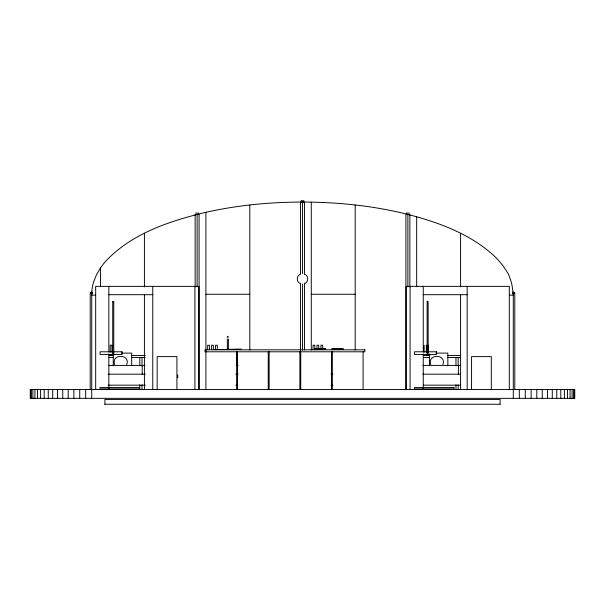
<?xml version="1.0" encoding="UTF-8"?>
<svg xmlns="http://www.w3.org/2000/svg" width="605" height="605" viewBox="0 0 605 605"><rect width="100%" height="100%" fill="white"/><g stroke="black" fill="none" stroke-linecap="round" stroke-linejoin="round"><path stroke-width="0.91" d="M228.38 349.153L228.38 338.944M91.741 293.41L91.726 398.34M91.778 292.517L91.915 290.718A66.429 66.429 0 0 1 92.187 288.282L92.504 286.195A13.378 13.378 0 0 1 92.701 285.333L93.306 283.019A29.116 29.116 0 0 1 93.715 281.612L96.528 274.693L100.506 267.924A70.483 70.483 0 0 1 105.656 261.299C131.187 233.969 168.167 221.581 203.56 212.847C235.829 205.39 268.998 202.123 302.092 202.055M177.741 377.807L177.741 374.956M126.793 364.505C130.544 353.645 110.874 353.645 114.625 364.505M442.951 364.505C446.702 353.645 427.032 353.645 430.783 364.505M299.573 274.519C296.488 276.402 296.488 281.401 299.573 283.276M305.427 283.276C308.512 281.401 308.512 276.402 305.427 274.519M300.98 200.739L304.02 200.739M195.589 213.089L198.637 213.089M406.363 213.089L409.411 213.089M91.09 292.949L90.206 292.949L90.19 389.552M513.91 292.949L514.794 292.949L514.81 389.552M205.897 294.264L249.804 294.264M311.28 294.264L355.195 294.264M108.855 294.703L152.762 294.703M423.258 294.703L467.166 294.703M91.726 295.142L95.681 295.142M509.319 295.142L513.274 295.142M112.764 301.729L113.725 301.729M427.168 301.729L428.128 301.729L428.174 354.424M314.373 348.805L325.755 348.805M331.933 348.805L343.322 348.805M228.327 349.153L227.374 349.153L227.321 338.944M314.373 349.153L325.755 349.153M331.933 349.153L343.322 349.153M121.544 353.108L131.686 353.108L131.686 365.768M435.857 353.108L447.844 353.108L447.844 365.768M110.171 354.863L111.925 354.863M426.328 354.863L428.083 354.863M109.021 355.521L113.664 355.521M131.315 355.521L145.245 355.521M423.326 355.521L429.822 355.521M447.473 355.521L460.481 355.521M109.021 357.502L113.664 357.502M131.315 357.502L145.245 357.502M423.326 357.502L429.822 357.502M447.473 357.502L460.481 357.502M108.499 365.405L144.95 365.405M236.366 365.405L238.241 365.405M422.789 365.405L460.768 365.405M108.144 374.185L145.298 374.185M235.821 374.185L238.241 374.185M330.988 374.185L332.848 374.185M422.789 374.185L460.768 374.185M108.144 385.166L145.298 385.166M235.821 385.166L237.682 385.166M330.988 385.166L332.848 385.166M423.371 385.166L460.534 385.166M104.899 404.261L500.101 404.261M302.772 202.055C336.713 202.115 370.729 205.534 403.769 213.391C436.583 221.589 470.077 233.288 495.162 256.86A79.497 79.497 0 0 1 498.044 259.855L502.15 264.672A42.017 42.017 0 0 1 503.814 266.979L507.444 272.515A17.235 17.235 0 0 1 508.616 274.594L510.507 279.639A74.218 74.218 0 0 1 512.08 285.56L513.274 294.264L513.274 398.34M574.455 389.552L574.455 398.34M573.57 389.552L573.57 398.34M572.103 389.552L572.103 398.34M570.069 389.552L570.069 398.34M567.49 389.552L567.49 398.34M564.389 389.552L564.389 398.34M560.797 389.552L560.797 398.34M556.744 389.552L556.744 398.34M552.274 389.552L552.274 398.34M547.427 389.552L547.427 398.34M542.254 389.552L542.254 398.34M536.801 389.552L536.801 398.34M531.122 389.552L531.122 398.34M525.269 389.552L525.269 398.34M519.302 389.552L519.302 398.34M509.319 389.552L509.319 286.362L406.129 286.362L406.129 389.552M500.101 404.261L500.101 399.444L104.899 399.436L104.899 404.261M491.32 389.552L491.32 356.617L471.56 356.617L471.56 389.552M467.166 286.362L467.166 389.552M460.579 233.273L460.579 286.936M460.579 294.469L460.579 389.552M458.386 365.405L458.386 374.185M458.166 357.502L458.166 365.987M458.166 384.84L458.166 389.552M455.973 357.502L455.973 365.987M455.973 384.84L455.973 389.552M429.406 354.008L429.406 365.768M428.083 345.205L428.083 352.231M427.122 301.729L427.122 354.424M426.328 345.205L426.328 352.231M424.135 345.205L424.135 352.231M423.258 286.362L423.258 352.027M423.258 353.91L423.258 389.552M416.671 216.749L416.671 286.702M410.084 286.362L410.084 389.552M409.865 286.914L409.865 214.404L405.91 214.404L405.91 389.552M407.883 214.404L407.883 286.914M363.098 351.792L363.098 389.552M355.195 204.982L355.195 350M332.357 351.792L332.357 389.552M331.479 351.792L331.479 389.552M322.699 349.592L322.699 345.205L320.945 345.205L320.945 349.592M318.744 349.592L318.744 345.205L316.99 345.205L316.99 349.592M314.797 349.592L314.797 345.205L313.042 345.205L313.042 349.592M311.28 202.13L311.28 350M304.474 274.602L304.474 202.055L300.526 202.055L300.526 274.602M304.474 283.087L304.474 349.977M302.5 202.055L302.5 273.664M302.5 284.025L302.5 349.977M300.745 351.792L300.745 389.552M300.526 283.087L300.526 355.634M300.526 357.517L300.526 389.552M299.868 351.792L299.868 389.552M269.127 351.792L269.127 389.552M268.249 351.792L268.249 389.552M249.804 204.982L249.804 350M237.508 351.792L237.508 389.552M237.069 353.108L237.069 365.768M236.631 351.792L236.631 389.552M217.308 349.592L217.308 345.205L215.554 345.205L215.554 349.592M213.361 349.592L213.361 345.205L211.606 345.205L211.606 349.592M209.406 349.592L209.406 345.205L207.651 345.205L207.651 349.592M205.897 212.31L205.897 389.552M199.09 389.552L199.09 214.404L195.135 214.404L195.135 286.914M198.871 389.552L198.871 286.362L95.681 286.362L95.681 389.552M197.117 214.404L197.117 286.914M194.916 286.362L194.916 389.552M176.917 389.552L176.917 356.617L157.156 356.617L157.156 389.552M152.762 286.362L152.762 389.552M144.421 233.273L144.421 286.936M144.421 294.469L144.421 389.552M142.22 365.405L142.22 374.185M142.001 357.502L142.001 365.987M142.001 384.84L142.001 389.552M139.808 357.502L139.808 365.987M139.808 384.84L139.808 389.552M113.77 301.729L113.77 354.424M113.241 354.008L113.241 365.768M112.719 301.729L112.719 354.424M111.925 352.231L111.925 345.205L110.171 345.205L110.171 352.231M108.855 286.362L108.855 352.027M108.855 353.91L108.855 389.552M100.506 267.924L100.506 286.785M85.698 389.552L85.698 398.34M79.731 389.552L79.731 398.34M73.878 389.552L73.878 398.34M68.199 389.552L68.199 398.34M62.746 389.552L62.746 398.34M57.573 389.552L57.573 398.34M52.726 389.552L52.726 398.34M48.256 389.552L48.256 398.34M44.203 389.552L44.203 398.34M40.611 389.552L40.611 398.34M37.51 389.552L37.51 398.34M34.931 389.552L34.931 398.34M32.897 389.552L32.897 398.34M31.43 389.552L31.43 398.34M30.545 389.552L30.545 398.34M227.329 336.826C228.614 338.55 228.357 335.049 227.329 336.788M241.024 349.244L214.677 349.592L241.024 349.244M364.853 349.811L205.019 349.811L205.019 351.792L364.853 351.792L364.853 349.811M122.021 351.792L100.067 351.792L100.067 354.424L122.021 354.424L122.021 351.792M436.432 351.792L414.47 351.792L414.47 354.424L436.432 354.424L436.432 351.792M139.589 387.578L100.067 387.578L100.067 388.894L139.589 388.894L139.589 387.578M453.992 387.578L414.47 387.578L414.47 388.894L453.992 388.894L453.992 387.578M574.75 389.552L30.25 389.552L30.25 398.34L574.75 398.34L574.75 389.552M512.836 293.712A0.877 0.877 0 0 0 514.152 292.949A0.877 0.877 0 0 0 512.836 292.192A0.877 0.877 0 0 0 512.836 293.712M91.287 293.712A0.877 0.877 0 0 0 92.603 292.949A0.877 0.877 0 0 0 91.287 292.192A0.877 0.877 0 0 0 91.287 293.712"/></g></svg>
